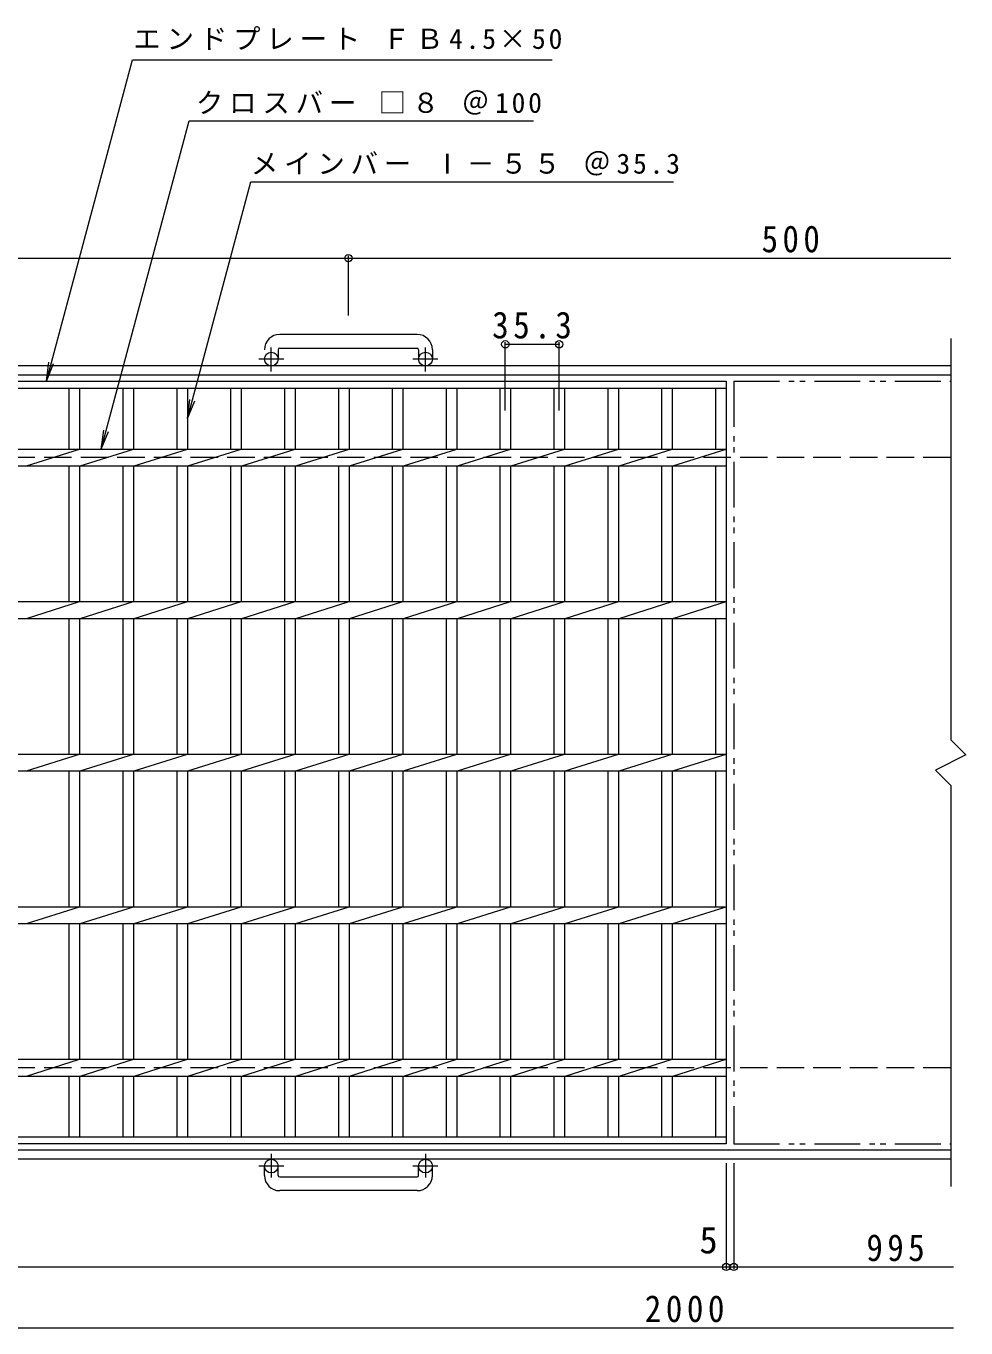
# Model space of a CAD drawing. Units: millimetres, scale not verified. Extents: x -947 to 979, y -824 to 644.
# Drawn here: x -356 to 260, y -209 to 644 of the extents above; entities that cross this region are included whole.
import ezdxf
from ezdxf.enums import TextEntityAlignment as Align

# ---------------------------------------------------------------- set-up
doc = ezdxf.new("R2010")
doc.units = ezdxf.units.MM
doc.header["$LTSCALE"] = 6
doc.header["$PDMODE"] = 32
doc.header["$PDSIZE"] = 4.8
for name, pattern in [('CHAIN1', [8, 5, -1, 1, -1]), ('DASHED3', [4, 3, -1]), ('DOUBLE_CHAIN1', [8.8, 5, -1, 0.6, -0.6, 0.6, -1])]:
    doc.linetypes.add(name, pattern=pattern)
for name, color, linetype, lineweight in [('B-1_ピット', 2, 'Continuous', 9), ('B-2_蓋', 3, 'Continuous', 9), ('B-4_寸法', 7, 'Continuous', 9)]:
    doc.layers.add(name, color=color, linetype=linetype, lineweight=lineweight)
doc.styles.add('ＭＳ ゴシック', font='')
doc.styles.get('ＭＳ ゴシック').set_extended_font_data('MS Gothic')

msp = doc.modelspace()

# ---------------------------------------------------------------- linework, layer by layer
at = {"layer": 'B-1_ピット'}
for p, q in [((-99.326, 442.285), (-189.326, 442.285)), ((-190.326, 432.285), (-190.326, 426.186)), ((-189.326, 433.285), (-99.326, 433.285)), ((-98.326, 432.285), (-98.326, 426.186)), ((-89.326, 432.285), (-89.326, 426.186)), ((250.269, 421.685), (-894.326, 421.685)), ((250.269, 415.685), (-894.326, 415.685)), ((250.269, -92.315), (-894.326, -92.315)), ((250.269, -98.315), (-894.326, -98.315)), ((-199.326, -108.915), (-199.326, -102.815)), ((-190.326, -108.915), (-190.326, -102.815)), ((-189.326, -109.915), (-99.326, -109.915)), ((-98.326, -108.915), (-98.326, -102.815)), ((-89.326, -108.915), (-89.326, -102.815)), ((-99.326, -118.915), (-189.326, -118.915))]:
    msp.add_line(p, q, dxfattribs=at)
at = {"layer": 'B-1_ピット', "linetype": 'CHAIN1'}
for p, q in [((-194.826, 418.078), (-194.826, 433.676)), ((-93.826, 418.078), (-93.826, 433.676)), ((-186.663, 426.186), (-203.07, 426.186)), ((-85.663, 426.186), (-102.07, 426.186)), ((-194.826, -94.708), (-194.826, -110.305)), ((-93.826, -94.708), (-93.826, -110.305)), ((-186.663, -102.815), (-203.07, -102.815)), ((-85.663, -102.815), (-102.07, -102.815))]:
    msp.add_line(p, q, dxfattribs=at)
at = {"layer": 'B-1_ピット', "linetype": 'DASHED3'}
for p, q in [((250.269, 361.686), (-894.326, 361.686)), ((250.269, -38.315), (-894.326, -38.315))]:
    msp.add_line(p, q, dxfattribs=at)
at = {"layer": 'B-1_ピット'}
for centre in [(-194.826, 426.186), (-93.826, 426.186), (-194.826, -102.815), (-93.826, -102.815)]:
    msp.add_circle(centre, 4.5, dxfattribs=at)
for centre, radius, start, end in [((-189.326, 432.285), 10, 90, 180), ((-99.326, 432.285), 10, 0, 90), ((-189.326, 432.285), 1, 90, 180), ((-99.326, 432.285), 1, 0, 90), ((-189.326, -108.915), 10, 180, 270), ((-189.326, -108.915), 1, 180, 270), ((-99.326, -108.915), 10, 270, 0), ((-99.326, -108.915), 1, 270, 0)]:
    msp.add_arc(centre, radius, start, end, dxfattribs=at)
at = {"layer": 'B-2_蓋'}
for p, q in [((250.269, 439.642), (250.269, 176.685)), ((-891.826, 411.685), (103.175, 411.685)), ((103.175, 411.685), (103.175, -88.315)), ((-891.826, 407.186), (103.175, 407.186)), ((-327.425, 407.186), (-327.425, 367.185)), ((-320.425, 407.186), (-320.425, 367.185)), ((-292.126, 407.186), (-292.126, 367.185)), ((-285.126, 407.186), (-285.126, 367.185)), ((-256.826, 407.186), (-256.826, 367.185)), ((-249.826, 407.186), (-249.826, 367.185)), ((-221.525, 407.186), (-221.525, 367.185)), ((-214.526, 407.186), (-214.526, 367.185)), ((-186.226, 407.186), (-186.226, 367.185)), ((-179.226, 407.186), (-179.226, 367.185)), ((-150.925, 407.186), (-150.925, 367.185)), ((-143.926, 407.186), (-143.926, 367.185)), ((-115.626, 407.186), (-115.626, 367.185)), ((-108.626, 407.186), (-108.626, 367.185)), ((-80.326, 407.186), (-80.326, 367.185)), ((-73.326, 407.186), (-73.326, 367.185)), ((-45.026, 407.186), (-45.026, 367.185)), ((-38.026, 407.186), (-38.026, 367.185)), ((-9.725, 407.186), (-9.725, 367.185)), ((-2.725, 407.186), (-2.725, 367.185)), ((25.574, 407.186), (25.574, 367.185)), ((32.574, 407.186), (32.574, 367.185)), ((60.874, 407.186), (60.874, 367.185)), ((67.874, 407.186), (67.874, 367.185)), ((96.175, 407.186), (96.175, 367.185)), ((-891.826, 367.185), (103.175, 367.185)), ((-355.326, 356.186), (-320.426, 367.185)), ((-320.026, 356.186), (-285.126, 367.185)), ((-284.725, 356.186), (-249.826, 367.185)), ((-249.426, 356.186), (-214.526, 367.185)), ((-214.126, 356.186), (-179.226, 367.185)), ((-178.826, 356.186), (-143.926, 367.185)), ((-143.526, 356.186), (-108.626, 367.185)), ((-108.226, 356.186), (-73.326, 367.185)), ((-72.926, 356.186), (-38.026, 367.185)), ((-37.626, 356.186), (-2.726, 367.185)), ((-2.326, 356.186), (32.574, 367.185)), ((32.974, 356.186), (67.874, 367.185)), ((68.274, 356.186), (103.174, 367.185)), ((-891.826, 356.186), (103.175, 356.186)), ((-327.425, 356.186), (-327.425, 267.185)), ((-320.425, 356.186), (-320.425, 267.185)), ((-292.126, 356.186), (-292.126, 267.185)), ((-285.126, 356.186), (-285.126, 267.185)), ((-256.826, 356.186), (-256.826, 267.185)), ((-249.826, 356.186), (-249.826, 267.185)), ((-221.525, 356.186), (-221.525, 267.185)), ((-214.526, 356.186), (-214.526, 267.185)), ((-186.226, 356.186), (-186.226, 267.185)), ((-179.226, 356.186), (-179.226, 267.185)), ((-150.925, 356.186), (-150.925, 267.185)), ((-143.926, 356.186), (-143.926, 267.185)), ((-115.626, 356.186), (-115.626, 267.185)), ((-108.626, 356.186), (-108.626, 267.185)), ((-80.326, 356.186), (-80.326, 267.185)), ((-73.326, 356.186), (-73.326, 267.185)), ((-45.026, 356.186), (-45.026, 267.185)), ((-38.026, 356.186), (-38.026, 267.185)), ((-9.725, 356.186), (-9.725, 267.185)), ((-2.725, 356.186), (-2.725, 267.185)), ((25.574, 356.186), (25.574, 267.185)), ((32.574, 356.186), (32.574, 267.185)), ((60.874, 356.186), (60.874, 267.185)), ((67.874, 356.186), (67.874, 267.185)), ((96.175, 356.186), (96.175, 267.185)), ((-891.826, 267.186), (103.175, 267.186)), ((-355.326, 256.186), (-320.426, 267.186)), ((-320.026, 256.186), (-285.126, 267.186)), ((-284.725, 256.186), (-249.826, 267.186)), ((-249.426, 256.186), (-214.526, 267.186)), ((-214.126, 256.186), (-179.226, 267.186)), ((-178.826, 256.186), (-143.926, 267.186)), ((-143.526, 256.186), (-108.626, 267.186)), ((-108.226, 256.186), (-73.326, 267.186)), ((-72.926, 256.186), (-38.026, 267.186)), ((-37.626, 256.186), (-2.726, 267.186)), ((-2.326, 256.186), (32.574, 267.186)), ((32.974, 256.186), (67.874, 267.186)), ((68.274, 256.186), (103.174, 267.186)), ((-891.826, 256.186), (103.175, 256.186)), ((-327.425, 256.186), (-327.425, 167.185)), ((-320.425, 256.186), (-320.425, 167.185)), ((-292.126, 256.186), (-292.126, 167.185)), ((-285.126, 256.186), (-285.126, 167.185)), ((-256.826, 256.186), (-256.826, 167.185)), ((-249.826, 256.186), (-249.826, 167.185)), ((-221.525, 256.186), (-221.525, 167.185)), ((-214.526, 256.186), (-214.526, 167.185)), ((-186.226, 256.186), (-186.226, 167.185)), ((-179.226, 256.186), (-179.226, 167.185)), ((-150.925, 256.186), (-150.925, 167.185)), ((-143.926, 256.186), (-143.926, 167.185)), ((-115.626, 256.186), (-115.626, 167.185)), ((-108.626, 256.186), (-108.626, 167.185)), ((-80.326, 256.186), (-80.326, 167.185)), ((-73.326, 256.186), (-73.326, 167.185)), ((-45.026, 256.186), (-45.026, 167.185)), ((-38.026, 256.186), (-38.026, 167.185)), ((-9.725, 256.186), (-9.725, 167.185)), ((-2.725, 256.186), (-2.725, 167.185)), ((25.574, 256.186), (25.574, 167.185)), ((32.574, 256.186), (32.574, 167.185)), ((60.874, 256.186), (60.874, 167.185)), ((67.874, 256.186), (67.874, 167.185)), ((96.175, 256.186), (96.175, 167.185)), ((-891.826, 167.185), (103.175, 167.185)), ((-355.326, 156.186), (-320.426, 167.185)), ((-320.026, 156.186), (-285.126, 167.185)), ((-284.725, 156.186), (-249.826, 167.185)), ((-249.426, 156.186), (-214.526, 167.185)), ((-214.126, 156.186), (-179.226, 167.185)), ((-178.826, 156.186), (-143.926, 167.185)), ((-143.526, 156.186), (-108.626, 167.185)), ((-108.226, 156.186), (-73.326, 167.185)), ((-72.926, 156.186), (-38.026, 167.185)), ((-37.626, 156.186), (-2.726, 167.185)), ((-2.326, 156.186), (32.574, 167.185)), ((32.974, 156.186), (67.874, 167.185)), ((68.274, 156.186), (103.174, 167.185)), ((-891.826, 156.186), (103.175, 156.186)), ((-327.425, 156.186), (-327.425, 67.185)), ((-320.425, 156.186), (-320.425, 67.185)), ((-292.126, 156.186), (-292.126, 67.185)), ((-285.126, 156.186), (-285.126, 67.185)), ((-256.826, 156.186), (-256.826, 67.185)), ((-249.826, 156.186), (-249.826, 67.185)), ((-221.525, 156.186), (-221.525, 67.185)), ((-214.526, 156.186), (-214.526, 67.185)), ((-186.226, 156.186), (-186.226, 67.185)), ((-179.226, 156.186), (-179.226, 67.185)), ((-150.925, 156.186), (-150.925, 67.185)), ((-143.926, 156.186), (-143.926, 67.185)), ((-115.626, 156.186), (-115.626, 67.185)), ((-108.626, 156.186), (-108.626, 67.185)), ((-80.326, 156.186), (-80.326, 67.185)), ((-73.326, 156.186), (-73.326, 67.185)), ((-45.026, 156.186), (-45.026, 67.185)), ((-38.026, 156.186), (-38.026, 67.185)), ((-9.725, 156.186), (-9.725, 67.185)), ((-2.725, 156.186), (-2.725, 67.185)), ((25.574, 156.186), (25.574, 67.185)), ((32.574, 156.186), (32.574, 67.185)), ((60.874, 156.186), (60.874, 67.185)), ((67.874, 156.186), (67.874, 67.185)), ((96.175, 156.186), (96.175, 67.185)), ((250.269, 146.685), (250.269, -116.271)), ((-891.826, 67.185), (103.175, 67.185)), ((-355.326, 56.186), (-320.426, 67.185)), ((-320.026, 56.186), (-285.126, 67.185)), ((-284.725, 56.186), (-249.826, 67.185)), ((-249.426, 56.186), (-214.526, 67.185)), ((-214.126, 56.186), (-179.226, 67.185)), ((-178.826, 56.186), (-143.926, 67.185)), ((-143.526, 56.186), (-108.626, 67.185)), ((-108.226, 56.186), (-73.326, 67.185)), ((-72.926, 56.186), (-38.026, 67.185)), ((-37.626, 56.186), (-2.726, 67.185)), ((-2.326, 56.186), (32.574, 67.185)), ((32.974, 56.186), (67.874, 67.185)), ((68.274, 56.186), (103.174, 67.185)), ((-891.826, 56.186), (103.175, 56.186)), ((-327.425, 56.186), (-327.425, -32.815)), ((-320.425, 56.186), (-320.425, -32.815)), ((-292.126, 56.186), (-292.126, -32.815)), ((-285.126, 56.186), (-285.126, -32.815)), ((-256.826, 56.186), (-256.826, -32.815)), ((-249.826, 56.186), (-249.826, -32.815)), ((-221.525, 56.186), (-221.525, -32.815)), ((-214.526, 56.186), (-214.526, -32.815)), ((-186.226, 56.186), (-186.226, -32.815)), ((-179.226, 56.186), (-179.226, -32.815)), ((-150.925, 56.186), (-150.925, -32.815)), ((-143.926, 56.186), (-143.926, -32.815)), ((-115.626, 56.186), (-115.626, -32.815)), ((-108.626, 56.186), (-108.626, -32.815)), ((-80.326, 56.186), (-80.326, -32.815)), ((-73.326, 56.186), (-73.326, -32.815)), ((-45.026, 56.186), (-45.026, -32.815)), ((-38.026, 56.186), (-38.026, -32.815)), ((-9.725, 56.186), (-9.725, -32.815)), ((-2.725, 56.186), (-2.725, -32.815)), ((25.574, 56.186), (25.574, -32.815)), ((32.574, 56.186), (32.574, -32.815)), ((60.874, 56.186), (60.874, -32.815)), ((67.874, 56.186), (67.874, -32.815)), ((96.175, 56.186), (96.175, -32.815)), ((-891.826, -32.815), (103.175, -32.815)), ((-355.326, -43.814), (-320.426, -32.815)), ((-320.026, -43.814), (-285.126, -32.815)), ((-284.725, -43.814), (-249.826, -32.815)), ((-249.426, -43.814), (-214.526, -32.815)), ((-214.126, -43.814), (-179.226, -32.815)), ((-178.826, -43.814), (-143.926, -32.815)), ((-143.526, -43.814), (-108.626, -32.815)), ((-108.226, -43.814), (-73.326, -32.815)), ((-72.926, -43.814), (-38.026, -32.815)), ((-37.626, -43.814), (-2.726, -32.815)), ((-2.326, -43.814), (32.574, -32.815)), ((32.974, -43.814), (67.874, -32.815)), ((68.274, -43.814), (103.174, -32.815)), ((-891.826, -43.815), (103.175, -43.815)), ((-327.425, -43.815), (-327.425, -83.815)), ((-320.425, -43.815), (-320.425, -83.815)), ((-292.126, -43.815), (-292.126, -83.815)), ((-285.126, -43.815), (-285.126, -83.815)), ((-256.826, -43.815), (-256.826, -83.815)), ((-249.826, -43.815), (-249.826, -83.815)), ((-221.525, -43.815), (-221.525, -83.815)), ((-214.526, -43.815), (-214.526, -83.815)), ((-186.226, -43.815), (-186.226, -83.815)), ((-179.226, -43.815), (-179.226, -83.815)), ((-150.925, -43.815), (-150.925, -83.815)), ((-143.926, -43.815), (-143.926, -83.815)), ((-115.626, -43.815), (-115.626, -83.815)), ((-108.626, -43.815), (-108.626, -83.815)), ((-80.326, -43.815), (-80.326, -83.815)), ((-73.326, -43.815), (-73.326, -83.815)), ((-45.026, -43.815), (-45.026, -83.815)), ((-38.026, -43.815), (-38.026, -83.815)), ((-9.725, -43.815), (-9.725, -83.815)), ((-2.725, -43.815), (-2.725, -83.815)), ((25.574, -43.815), (25.574, -83.815)), ((32.574, -43.815), (32.574, -83.815)), ((60.874, -43.815), (60.874, -83.815)), ((67.874, -43.815), (67.874, -83.815)), ((96.175, -43.815), (96.175, -83.815)), ((103.175, -83.815), (-891.826, -83.815)), ((103.175, -88.315), (-891.826, -88.315))]:
    msp.add_line(p, q, dxfattribs=at)
at = {"layer": 'B-2_蓋', "linetype": 'DOUBLE_CHAIN1'}
for p, q in [((108.175, 411.685), (108.175, -88.315)), ((108.175, 411.685), (250.269, 411.685)), ((108.175, -88.315), (250.269, -88.315))]:
    msp.add_line(p, q, dxfattribs=at)
at = {"layer": 'B-2_蓋'}
msp.add_lwpolyline([(250.269, 176.685), (260.269, 166.686), (240.269, 156.685), (250.269, 146.685)], dxfattribs=at)
at = {"layer": 'B-4_寸法'}
for p, q in [((-342.227, 411.685), (-285.797, 622.285)), ((-285.797, 622.285), (-10.782, 622.285)), ((-306.276, 367.185), (-248.64, 582.285)), ((-248.64, 582.285), (-23.075, 582.285)), ((-249.826, 387.186), (-208.267, 542.285)), ((-208.267, 542.285), (68.568, 542.285)), ((-894.326, 492.285), (250.269, 492.285)), ((-144.326, 454.785), (-144.326, 493.785)), ((-41.525, 392.509), (-41.525, 437.328)), ((-41.525, 435.828), (-6.225, 435.828)), ((-6.225, 392.509), (-6.225, 437.328)), ((-342.227, 411.685), (-340.595, 424.078)), ((-342.227, 411.685), (-337.443, 423.234)), ((-249.826, 387.186), (-248.194, 399.579)), ((-249.826, 387.186), (-245.042, 398.734)), ((-306.276, 367.185), (-304.644, 379.579)), ((-306.276, 367.185), (-301.492, 378.734)), ((103.175, -100.815), (103.175, -170.415)), ((108.175, -100.815), (108.175, -170.415)), ((-946.792, -168.915), (252.217, -168.915)), ((-894.326, -208.915), (252.217, -208.915))]:
    msp.add_line(p, q, dxfattribs=at)
for p in [(-144.326, 492.285), (-41.525, 435.828), (-6.225, 435.828), (103.175, -168.915), (108.175, -168.915)]:
    msp.add_point(p, dxfattribs=at)

# ---------------------------------------------------------------- texts
at = {"layer": 'B-4_寸法', "color": 2, "style": 'ＭＳ ゴシック'}
msp.add_text('5', height=17.6, dxfattribs=at).set_placement((85.638, -165.315), align=Align.BOTTOM_LEFT)
at = {"layer": 'B-4_寸法', "char_height": 13.2, "attachment_point": 7, "style": 'ＭＳ ゴシック'}
for s, insert in [('\\T1.21;エンドプレート\\~ＦＢ4.5×50', (-285.283, 628.712)), ('\\T1.21;クロスバー\\~□８\\~＠100', (-244.265, 586.309)), ('\\T1.21;メインバー\\~Ⅰ－５５\\~＠35.3', (-208.267, 546.455))]:
    msp.add_mtext(s, dxfattribs=dict(at, insert=insert))
at = {"layer": 'B-4_寸法', "color": 2, "char_height": 17.6, "attachment_point": 7, "style": 'ＭＳ ゴシック'}
for s, insert in [('\\T1.27;\\W0.9;500', (126.383, 495.885)), ('\\T1.28;\\W0.9;35.3', (-50.125, 439.428)), ('\\T1.27;\\W0.9;995', (195.055, -165.315)), ('\\T1.28;\\W0.9;2000', (49.868, -205.315))]:
    msp.add_mtext(s, dxfattribs=dict(at, insert=insert))

doc.saveas('drawing.dxf')
